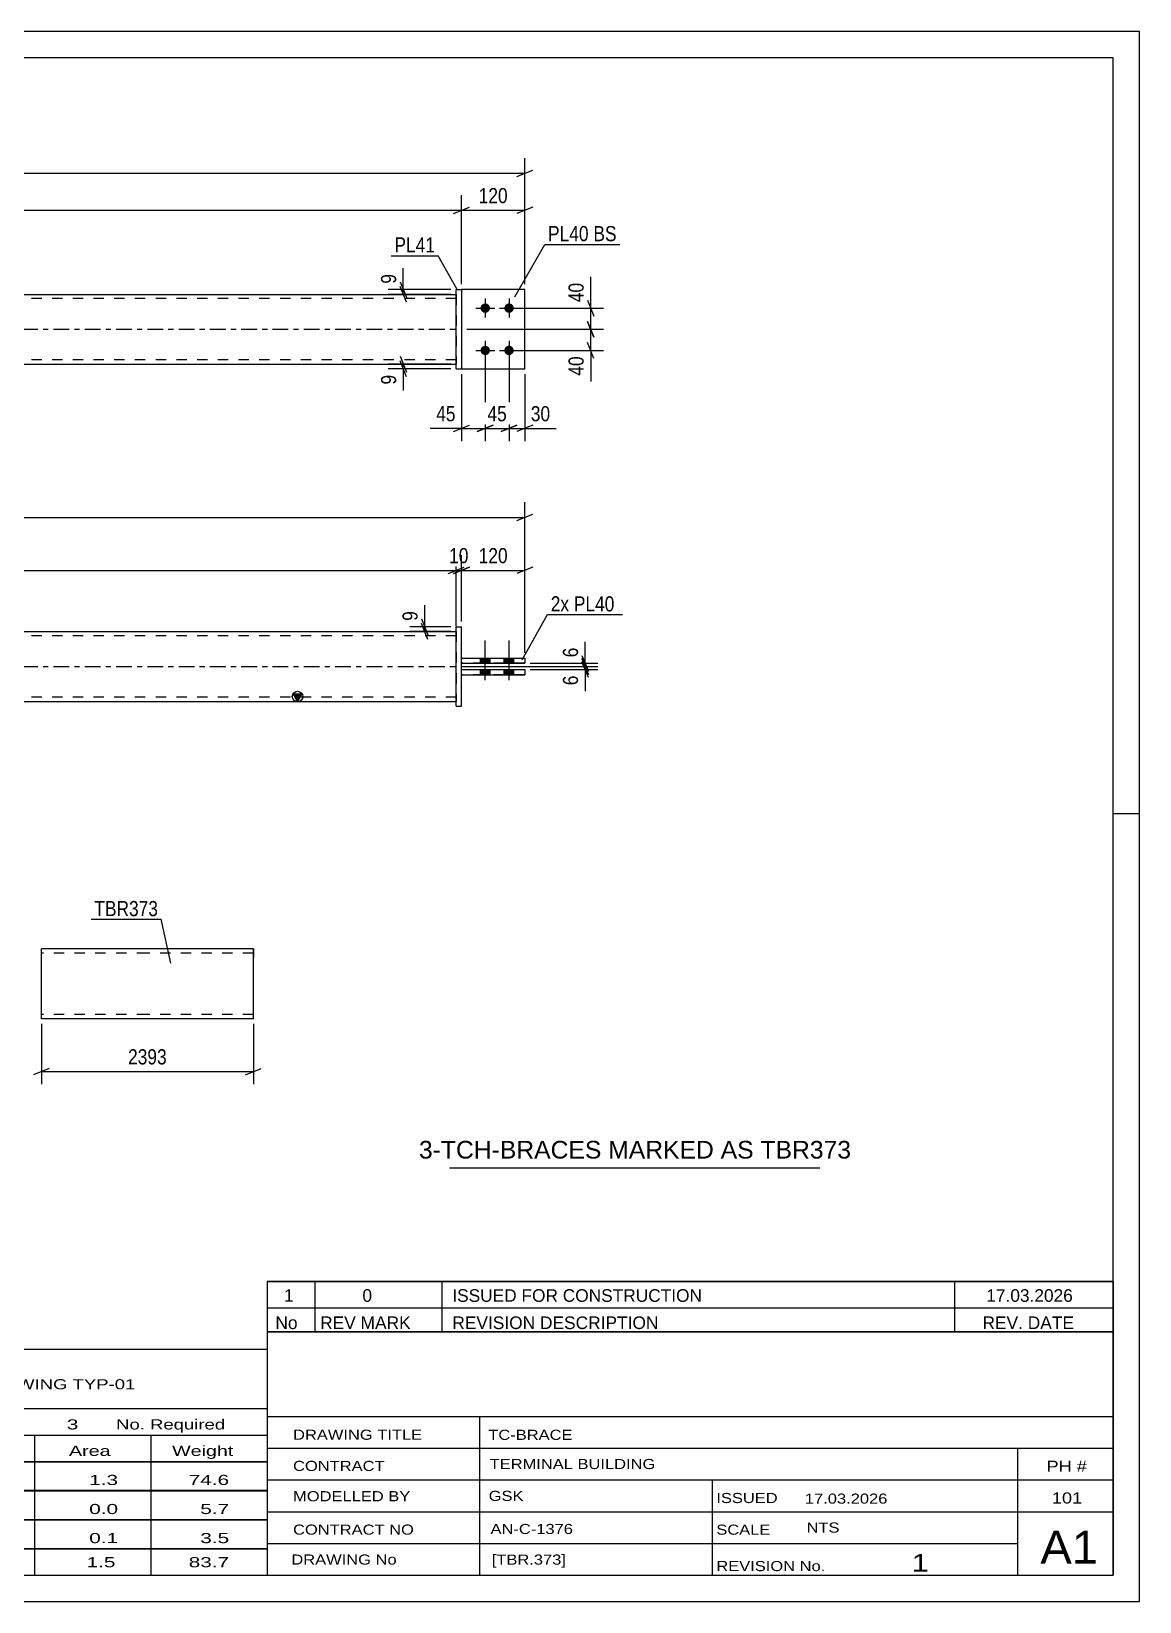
# Model space of a CAD drawing. Header units: millimetres. Extents: x 0 to 420, y 0 to 297.
# Drawn here: x 210.4 to 420, y 0 to 297 of the extents above; entities that cross this region are included whole.
import ezdxf

# ---------------------------------------------------------------- set-up
doc = ezdxf.new("R2010")
doc.units = ezdxf.units.MM
doc.linetypes.add('DXK_LINE_DOT2', pattern=[3.9198, 1.9599, -1.9599])
doc.linetypes.add('DXK_LINE_DOT3', pattern=[5.9187, 2.979, -0.9799, 0.9799, -0.9799])
doc.styles.add('Arial', font='ARIAL.TTF', dxfattribs={"height": 0.2})
doc.styles.add('Arial Narrow', font='ARIALN.TTF', dxfattribs={"height": 0.2})

# ---------------------------------------------------------------- blocks, each defined once
blk = doc.blocks.new('Unknown-580550533-1163')
at = {"color": 5, "linetype": 'Continuous'}
for p, q in [((420, 297), (0, 297)), ((420, 0), (420, 297)), ((415, 292), (5, 292)), ((415, 5), (415, 292)), ((420, 149), (415, 149)), ((5, 5), (415, 5)), ((0, 0), (420, 0))]:
    blk.add_line(p, q, dxfattribs=at)
blk = doc.blocks.new('Part-580550533-2120 - 2101')
at = {"color": 2, "linetype": 'Continuous'}
for p, q in [((290.73, 169.38), (290.73, 184.38)), ((290.73, 184.38), (291.73, 184.38)), ((291.73, 184.38), (291.73, 184.38)), ((291.73, 169.38), (291.73, 184.38)), ((290.73, 169.38), (290.73, 169.38)), ((290.73, 169.38), (291.73, 169.38))]:
    blk.add_line(p, q, dxfattribs=at)
at = {"color": 7, "linetype": 'DXK_LINE_DOT2'}
for p, q in [((290.73, 184.38), (291.73, 184.38)), ((290.73, 169.38), (290.73, 169.38)), ((290.73, 169.38), (291.73, 169.38))]:
    blk.add_line(p, q, dxfattribs=at)
blk = doc.blocks.new('Bolt-580550533-2104 - 2101')
at = {"linetype": 'Continuous'}
for points in [[(297.13, 178.48), (295.33, 178.48), (295.33, 177.48), (297.13, 177.48)], [(297.13, 178.48), (295.33, 178.48), (295.33, 177.48), (297.13, 177.48)], [(301.63, 178.48), (299.83, 178.48), (299.83, 177.48), (301.63, 177.48)], [(301.63, 178.48), (299.83, 178.48), (299.83, 177.48), (301.63, 177.48)], [(297.13, 176.28), (295.33, 176.28), (295.33, 175.28), (297.13, 175.28)], [(297.13, 176.28), (295.33, 176.28), (295.33, 175.28), (297.13, 175.28)], [(301.63, 176.28), (299.83, 176.28), (299.83, 175.28), (301.63, 175.28)], [(301.63, 176.28), (299.83, 176.28), (299.83, 175.28), (301.63, 175.28)]]:
    blk.add_hatch(color=1, dxfattribs=at).paths.add_polyline_path(points)
at = {"color": 1, "linetype": 'Continuous'}
for p, q in [((296.23, 174.28), (296.23, 181.78)), ((296.23, 174.28), (296.23, 181.78)), ((300.73, 174.28), (300.73, 181.78)), ((300.73, 174.28), (300.73, 181.78)), ((295.33, 177.48), (295.33, 178.48)), ((295.33, 177.48), (295.33, 178.48)), ((297.13, 177.48), (297.13, 178.48)), ((297.13, 177.48), (297.13, 178.48)), ((299.83, 177.48), (299.83, 178.48)), ((299.83, 177.48), (299.83, 178.48)), ((301.63, 177.48), (301.63, 178.48)), ((301.63, 177.48), (301.63, 178.48)), ((295.33, 175.28), (295.33, 176.28)), ((295.33, 175.28), (295.33, 176.28)), ((297.13, 175.28), (297.13, 176.28)), ((297.13, 175.28), (297.13, 176.28)), ((299.83, 175.28), (299.83, 176.28)), ((299.83, 175.28), (299.83, 176.28)), ((301.63, 175.28), (301.63, 176.28)), ((301.63, 175.28), (301.63, 176.28))]:
    blk.add_line(p, q, dxfattribs=at)
blk = doc.blocks.new('Part-580550533-2125 - 2101')
at = {"color": 2, "linetype": 'Continuous'}
for p, q in [((291.73, 177.48), (291.73, 178.48)), ((291.73, 178.48), (303.73, 178.48)), ((303.73, 178.48), (303.73, 178.48)), ((303.73, 178.48), (303.73, 177.48)), ((291.73, 177.48), (303.73, 177.48))]:
    blk.add_line(p, q, dxfattribs=at)
at = {"color": 7, "linetype": 'DXK_LINE_DOT2'}
for p, q in [((291.73, 178.48), (303.73, 178.48)), ((303.73, 177.48), (291.73, 177.48))]:
    blk.add_line(p, q, dxfattribs=at)
blk = doc.blocks.new('Part-580550533-2130 - 2101')
at = {"color": 2, "linetype": 'Continuous'}
for p, q in [((291.73, 175.28), (291.73, 176.28)), ((291.73, 176.28), (303.73, 176.28)), ((291.73, 175.28), (303.73, 175.28)), ((303.73, 176.28), (303.73, 176.28)), ((303.73, 176.28), (303.73, 175.28))]:
    blk.add_line(p, q, dxfattribs=at)
at = {"color": 7, "linetype": 'DXK_LINE_DOT2'}
for p, q in [((291.73, 176.28), (303.73, 176.28)), ((303.73, 175.28), (291.73, 175.28)), ((291.73, 175.28), (291.73, 175.28)), ((303.73, 175.28), (303.73, 175.28))]:
    blk.add_line(p, q, dxfattribs=at)
blk = doc.blocks.new('Part-580550533-2135 - 2101')
at = {"linetype": 'Continuous'}
blk.add_hatch(color=2, dxfattribs=at).paths.add_polyline_path([(260.73, 170.28), (259.93, 171.68), (261.53, 171.68)])
at = {"color": 2, "linetype": 'Continuous'}
for p, q in [((114.63, 183.48), (202.63, 183.48)), ((202.73, 183.48), (290.73, 183.48)), ((114.63, 170.28), (202.63, 170.28)), ((202.73, 170.28), (290.73, 170.28)), ((260.73, 170.28), (259.93, 171.68)), ((259.93, 171.68), (261.53, 171.68)), ((261.53, 171.68), (260.73, 170.28))]:
    blk.add_line(p, q, dxfattribs=at)
at = {"color": 7, "linetype": 'DXK_LINE_DOT2'}
for p, q in [((114.63, 170.28), (114.63, 183.48)), ((202.63, 182.68), (114.63, 182.68)), ((290.73, 182.68), (202.73, 182.68)), ((290.73, 183.48), (290.73, 170.28)), ((202.63, 171.08), (114.63, 171.08)), ((290.73, 171.08), (202.73, 171.08))]:
    blk.add_line(p, q, dxfattribs=at)
at = {"color": 7, "linetype": 'DXK_LINE_DOT3'}
for p, q in [((114.63, 176.88), (202.63, 176.88)), ((202.73, 176.88), (290.73, 176.88))]:
    blk.add_line(p, q, dxfattribs=at)
at = {"color": 2, "linetype": 'Continuous'}
blk.add_circle((260.73, 171.18), 1, dxfattribs=at)
blk = doc.blocks.new('Bolt-580550533-1731 - 1723')
at = {"linetype": 'Continuous'}
for points in [[(296.23, 245.56, -1), (296.23, 243.76, -1)], [(300.73, 245.56, -1), (300.73, 243.76, -1)], [(296.23, 237.56, -1), (296.23, 235.76, -1)], [(300.73, 237.56, -1), (300.73, 235.76, -1)]]:
    blk.add_hatch(color=1, dxfattribs=at).paths.add_polyline_path(points)
at = {"color": 1, "linetype": 'Continuous'}
for p, q in [((294.43, 244.66), (298.03, 244.66)), ((296.23, 246.46), (296.23, 242.86)), ((298.93, 244.66), (302.53, 244.66)), ((300.73, 246.46), (300.73, 242.86)), ((296.23, 238.46), (296.23, 234.86)), ((300.73, 238.46), (300.73, 234.86)), ((294.43, 236.66), (298.03, 236.66)), ((298.93, 236.66), (302.53, 236.66))]:
    blk.add_line(p, q, dxfattribs=at)
blk = doc.blocks.new('Part-580550533-1747 - 1723')
at = {"color": 2, "linetype": 'Continuous'}
for p, q in [((114.63, 247.26), (202.63, 247.26)), ((202.73, 247.26), (290.73, 247.26)), ((114.63, 234.06), (202.63, 234.06)), ((202.73, 234.06), (290.73, 234.06))]:
    blk.add_line(p, q, dxfattribs=at)
at = {"color": 7, "linetype": 'DXK_LINE_DOT2'}
for p, q in [((114.63, 247.26), (114.63, 234.06)), ((290.73, 247.26), (290.73, 234.06)), ((202.63, 246.46), (114.63, 246.46)), ((290.73, 246.46), (202.73, 246.46)), ((202.63, 234.86), (114.63, 234.86)), ((290.73, 234.86), (202.73, 234.86))]:
    blk.add_line(p, q, dxfattribs=at)
at = {"color": 7, "linetype": 'DXK_LINE_DOT3'}
for p, q in [((114.63, 240.66), (202.63, 240.66)), ((202.73, 240.66), (290.73, 240.66))]:
    blk.add_line(p, q, dxfattribs=at)
blk = doc.blocks.new('Part-580550533-1772 - 1723')
at = {"color": 7, "linetype": 'DXK_LINE_DOT2'}
for p, q in [((303.73, 248.16), (291.73, 248.16)), ((291.73, 248.16), (291.73, 233.16)), ((303.73, 233.16), (303.73, 248.16)), ((291.73, 233.16), (303.73, 233.16))]:
    blk.add_line(p, q, dxfattribs=at)
blk = doc.blocks.new('Part-580550533-1777 - 1723')
at = {"color": 2, "linetype": 'Continuous'}
for p, q in [((303.73, 248.16), (291.73, 248.16)), ((303.73, 233.16), (303.73, 248.16)), ((291.73, 233.16), (303.73, 233.16))]:
    blk.add_line(p, q, dxfattribs=at)
at = {"color": 7, "linetype": 'DXK_LINE_DOT2'}
blk.add_line((291.73, 248.16), (291.73, 233.16), dxfattribs=at)
blk = doc.blocks.new('Part-580550533-1782 - 1723')
at = {"color": 2, "linetype": 'Continuous'}
for p, q in [((290.73, 248.16), (291.73, 248.16)), ((290.73, 233.16), (290.73, 248.16)), ((291.73, 248.16), (291.73, 233.16)), ((290.73, 233.16), (290.73, 233.16)), ((290.73, 233.16), (291.73, 233.16))]:
    blk.add_line(p, q, dxfattribs=at)
at = {"color": 7, "linetype": 'DXK_LINE_DOT2'}
for p, q in [((290.73, 248.16), (291.73, 248.16)), ((290.73, 233.16), (291.73, 233.16))]:
    blk.add_line(p, q, dxfattribs=at)
blk = doc.blocks.new('Part-580550533-1429 - 1401')
at = {"color": 2, "linetype": 'Continuous'}
for p, q in [((232.27, 123.46), (212.27, 123.46)), ((212.27, 110.26), (212.27, 123.46)), ((252.37, 123.46), (232.37, 123.46)), ((252.37, 123.46), (252.37, 121.86)), ((252.37, 110.26), (252.37, 121.86)), ((232.27, 110.26), (212.27, 110.26)), ((252.37, 110.26), (232.37, 110.26))]:
    blk.add_line(p, q, dxfattribs=at)
at = {"color": 7, "linetype": 'DXK_LINE_DOT2'}
for p, q in [((232.27, 122.66), (212.27, 122.66)), ((252.37, 122.66), (232.37, 122.66)), ((252.37, 121.86), (252.37, 123.34)), ((212.27, 111.06), (212.27, 111.12)), ((232.27, 111.06), (212.27, 111.06)), ((252.37, 111.06), (232.37, 111.06)), ((252.37, 111.06), (252.37, 111.12))]:
    blk.add_line(p, q, dxfattribs=at)
blk = doc.blocks.new('StraightDimension-580550533-2264 - 2101')
at = {"color": 7, "linetype": 'Continuous'}
for p, q in [((114.63, 184.48), (114.63, 197.91)), ((290.73, 184.48), (290.73, 197.91)), ((116.13, 195.66), (113.13, 194.46)), ((114.63, 195.06), (290.73, 195.06)), ((289.23, 194.46), (292.23, 195.66))]:
    blk.add_line(p, q, dxfattribs=at)
at = {"color": 0}
blk.add_wipeout([(206.93, 195.81), (206.93, 200.01), (198.42, 200.01), (198.42, 195.81)], dxfattribs=at)
at = {"color": 3, "style": 'Arial Narrow'}
blk.add_text('2393', height=2.863, dxfattribs=at).set_placement((199.02, 196.41))
blk = doc.blocks.new('StraightDimension-580550533-2145 - 2101')
at = {"color": 7, "linetype": 'Continuous'}
for p, q in [((289.73, 184.38), (281.94, 184.38)), ((284.19, 185.88), (285.39, 182.88)), ((285.39, 181.98), (284.19, 184.98)), ((284.79, 183.48), (284.79, 184.38)), ((289.73, 183.48), (281.94, 183.48))]:
    blk.add_line(p, q, dxfattribs=at)
at = {"color": 0}
blk.add_wipeout([(284.04, 187.94), (279.84, 187.94), (279.84, 184.91), (284.04, 184.91)], dxfattribs=at)
at = {"color": 7, "linetype": 'Continuous'}
blk.add_line((284.79, 184.38), (284.79, 188.46), dxfattribs=at)
blk.add_line((284.79, 184.38), (284.79, 188.46), dxfattribs=at)
at = {"color": 3, "style": 'Arial Narrow'}
blk.add_text('9', height=2.86, rotation=90.0002, dxfattribs=at).set_placement((283.44, 185.51))
blk = doc.blocks.new('StraightDimension-580550533-2155 - 2101')
at = {"color": 7, "linetype": 'Continuous'}
for p, q in [((314.53, 178.38), (315.73, 175.38)), ((291.73, 176.88), (317.53, 176.88)), ((304.73, 176.28), (317.53, 176.28)), ((315.73, 174.78), (314.53, 177.78)), ((315.13, 176.28), (315.13, 176.88))]:
    blk.add_line(p, q, dxfattribs=at)
at = {"color": 0}
blk.add_wipeout([(314.38, 175.76), (310.18, 175.76), (310.18, 172.73), (314.38, 172.73)], dxfattribs=at)
at = {"color": 7, "linetype": 'Continuous'}
blk.add_line((315.13, 176.28), (315.13, 172.2), dxfattribs=at)
blk.add_line((315.13, 176.28), (315.13, 172.2), dxfattribs=at)
at = {"color": 3, "style": 'Arial Narrow'}
blk.add_text('6', height=2.86, rotation=90.0002, dxfattribs=at).set_placement((313.78, 173.33))
blk = doc.blocks.new('StraightDimension-580550533-2173 - 2101')
at = {"color": 7, "linetype": 'Continuous'}
for p, q in [((314.53, 178.98), (315.73, 175.98)), ((315.73, 175.38), (314.53, 178.38)), ((291.73, 176.88), (317.53, 176.88)), ((304.73, 177.48), (317.53, 177.48)), ((315.13, 176.88), (315.13, 177.48))]:
    blk.add_line(p, q, dxfattribs=at)
at = {"color": 0}
blk.add_wipeout([(314.38, 181.04), (310.18, 181.04), (310.18, 178.01), (314.38, 178.01)], dxfattribs=at)
at = {"color": 7, "linetype": 'Continuous'}
blk.add_line((315.13, 177.48), (315.13, 181.56), dxfattribs=at)
blk.add_line((315.13, 177.48), (315.13, 181.56), dxfattribs=at)
at = {"color": 3, "style": 'Arial Narrow'}
blk.add_text('6', height=2.86, rotation=90.0002, dxfattribs=at).set_placement((313.78, 178.61))
blk = doc.blocks.new('StraightDimension-580550533-2190 - 2101')
at = {"color": 7, "linetype": 'Continuous'}
for p, q in [((101.63, 179.48), (101.63, 207.93)), ((303.73, 179.48), (303.73, 207.93)), ((103.13, 205.68), (100.13, 204.48)), ((101.63, 205.08), (303.73, 205.08)), ((302.23, 204.48), (305.23, 205.68))]:
    blk.add_line(p, q, dxfattribs=at)
at = {"color": 0}
blk.add_wipeout([(206.93, 205.83), (206.93, 210.03), (198.42, 210.03), (198.42, 205.83)], dxfattribs=at)
at = {"color": 3, "style": 'Arial Narrow'}
blk.add_text('2653', height=2.863, dxfattribs=at).set_placement((199.02, 206.43))
blk = doc.blocks.new('StraightDimension-580550533-2234 - 2101')
at = {"color": 7, "linetype": 'Continuous'}
for p, q in [((290.73, 184.48), (290.73, 197.91)), ((291.73, 185.38), (291.73, 197.91)), ((289.23, 194.46), (292.23, 195.66)), ((293.23, 195.66), (290.23, 194.46)), ((290.73, 195.06), (291.73, 195.06))]:
    blk.add_line(p, q, dxfattribs=at)
at = {"color": 0}
blk.add_wipeout([(293.66, 195.81), (293.66, 200.01), (288.8, 200.01), (288.8, 195.81)], dxfattribs=at)
at = {"color": 3, "style": 'Arial Narrow'}
blk.add_text('10', height=2.863, dxfattribs=at).set_placement((289.4, 196.41))
blk = doc.blocks.new('StraightDimension-580550533-2274 - 2101')
at = {"color": 7, "linetype": 'Continuous'}
for p, q in [((291.73, 185.38), (291.73, 197.91)), ((303.73, 179.48), (303.73, 197.91)), ((290.23, 194.46), (293.23, 195.66)), ((291.73, 195.06), (303.73, 195.06)), ((305.23, 195.66), (302.23, 194.46))]:
    blk.add_line(p, q, dxfattribs=at)
at = {"color": 0}
blk.add_wipeout([(301.07, 195.81), (301.07, 200.01), (294.39, 200.01), (294.39, 195.81)], dxfattribs=at)
at = {"color": 3, "style": 'Arial Narrow'}
blk.add_text('120', height=2.863, dxfattribs=at).set_placement((294.99, 196.41))
blk = doc.blocks.new('StraightDimension-580550533-1785 - 1723')
at = {"color": 7, "linetype": 'Continuous'}
for p, q in [((291.73, 249.16), (291.73, 266.01)), ((303.73, 249.16), (303.73, 266.01)), ((290.23, 262.56), (293.23, 263.76)), ((291.73, 263.16), (303.73, 263.16)), ((305.23, 263.76), (302.23, 262.56))]:
    blk.add_line(p, q, dxfattribs=at)
at = {"color": 0}
blk.add_wipeout([(301.07, 263.91), (301.07, 268.11), (294.39, 268.11), (294.39, 263.91)], dxfattribs=at)
at = {"color": 3, "style": 'Arial Narrow'}
blk.add_text('120', height=2.863, dxfattribs=at).set_placement((294.99, 264.51))
blk = doc.blocks.new('StraightDimension-580550533-1999 - 1723')
at = {"color": 7, "linetype": 'Continuous'}
for p, q in [((296.23, 235.66), (296.23, 219.51)), ((291.73, 232.16), (291.73, 219.51)), ((290.23, 221.31), (293.23, 222.51)), ((291.73, 221.91), (296.23, 221.91)), ((297.73, 222.51), (294.73, 221.31))]:
    blk.add_line(p, q, dxfattribs=at)
at = {"color": 0}
blk.add_wipeout([(291.2, 222.66), (291.2, 226.86), (286.35, 226.86), (286.35, 222.66)], dxfattribs=at)
at = {"color": 7, "linetype": 'Continuous'}
blk.add_line((291.73, 221.91), (285.82, 221.91), dxfattribs=at)
blk.add_line((291.73, 221.91), (285.82, 221.91), dxfattribs=at)
at = {"color": 3, "style": 'Arial Narrow'}
blk.add_text('45', height=2.863, dxfattribs=at).set_placement((286.95, 223.26))
blk = doc.blocks.new('StraightDimension-580550533-1807 - 1723')
at = {"color": 7, "linetype": 'Continuous'}
for p, q in [((113.63, 249.16), (113.63, 266.01)), ((291.73, 249.16), (291.73, 266.01)), ((115.13, 263.76), (112.13, 262.56)), ((113.63, 263.16), (291.73, 263.16)), ((290.23, 262.56), (293.23, 263.76))]:
    blk.add_line(p, q, dxfattribs=at)
at = {"color": 0}
blk.add_wipeout([(206.93, 263.91), (206.93, 268.11), (198.42, 268.11), (198.42, 263.91)], dxfattribs=at)
at = {"color": 3, "style": 'Arial Narrow'}
blk.add_text('2413', height=2.863, dxfattribs=at).set_placement((199.02, 264.51))
blk = doc.blocks.new('StraightDimension-580550533-1855 - 1723')
at = {"color": 7, "linetype": 'Continuous'}
for p, q in [((103.13, 270.76), (100.13, 269.56)), ((101.63, 249.16), (101.63, 273.01)), ((302.23, 269.56), (305.23, 270.76)), ((303.73, 249.16), (303.73, 273.01)), ((101.63, 270.16), (303.73, 270.16))]:
    blk.add_line(p, q, dxfattribs=at)
at = {"color": 0}
blk.add_wipeout([(206.93, 270.91), (206.93, 275.11), (198.42, 275.11), (198.42, 270.91)], dxfattribs=at)
at = {"color": 3, "style": 'Arial Narrow'}
blk.add_text('2653', height=2.863, dxfattribs=at).set_placement((199.02, 271.51))
blk = doc.blocks.new('StraightDimension-580550533-1959 - 1723')
at = {"color": 7, "linetype": 'Continuous'}
for p, q in [((280.13, 249.66), (281.33, 246.66)), ((289.73, 248.16), (277.88, 248.16)), ((289.73, 247.26), (277.88, 247.26)), ((281.33, 245.76), (280.13, 248.76)), ((280.73, 247.26), (280.73, 248.16))]:
    blk.add_line(p, q, dxfattribs=at)
at = {"color": 0}
blk.add_wipeout([(279.98, 251.71), (275.78, 251.71), (275.78, 248.68), (279.98, 248.68)], dxfattribs=at)
at = {"color": 7, "linetype": 'Continuous'}
blk.add_line((280.73, 248.16), (280.73, 252.24), dxfattribs=at)
blk.add_line((280.73, 248.16), (280.73, 252.24), dxfattribs=at)
at = {"color": 3, "style": 'Arial Narrow'}
blk.add_text('9', height=2.86, rotation=90.0002, dxfattribs=at).set_placement((279.38, 249.28))
blk = doc.blocks.new('StraightDimension-580550533-1966 - 1723')
at = {"color": 7, "linetype": 'Continuous'}
for p, q in [((280.13, 235.56), (281.33, 232.56)), ((281.33, 231.66), (280.13, 234.66)), ((289.73, 234.06), (277.88, 234.06)), ((289.73, 233.16), (277.88, 233.16)), ((280.73, 233.16), (280.73, 234.06))]:
    blk.add_line(p, q, dxfattribs=at)
at = {"color": 0}
blk.add_wipeout([(279.98, 232.63), (275.78, 232.63), (275.78, 229.61), (279.98, 229.61)], dxfattribs=at)
at = {"color": 7, "linetype": 'Continuous'}
blk.add_line((280.73, 233.16), (280.73, 229.08), dxfattribs=at)
blk.add_line((280.73, 233.16), (280.73, 229.08), dxfattribs=at)
at = {"color": 3, "style": 'Arial Narrow'}
blk.add_text('9', height=2.86, rotation=90.0002, dxfattribs=at).set_placement((279.38, 230.21))
blk = doc.blocks.new('StraightDimension-580550533-2037 - 1723')
at = {"color": 7, "linetype": 'Continuous'}
for p, q in [((300.73, 235.66), (300.73, 219.51)), ((303.73, 232.16), (303.73, 219.51)), ((299.23, 221.31), (302.23, 222.51)), ((300.73, 221.91), (303.73, 221.91)), ((305.23, 222.51), (302.23, 221.31))]:
    blk.add_line(p, q, dxfattribs=at)
at = {"color": 0}
blk.add_wipeout([(309.11, 222.66), (309.11, 226.86), (304.25, 226.86), (304.25, 222.66)], dxfattribs=at)
at = {"color": 7, "linetype": 'Continuous'}
blk.add_line((303.73, 221.91), (309.63, 221.91), dxfattribs=at)
blk.add_line((303.73, 221.91), (309.63, 221.91), dxfattribs=at)
at = {"color": 3, "style": 'Arial Narrow'}
blk.add_text('30', height=2.863, dxfattribs=at).set_placement((304.85, 223.26))
blk = doc.blocks.new('StraightDimension-580550533-1980 - 1723')
at = {"color": 7, "linetype": 'Continuous'}
for p, q in [((292.73, 240.66), (318.59, 240.66)), ((315.59, 242.16), (316.79, 239.16)), ((316.19, 236.66), (316.19, 240.66)), ((316.79, 235.16), (315.59, 238.16)), ((301.73, 236.66), (318.59, 236.66))]:
    blk.add_line(p, q, dxfattribs=at)
at = {"color": 0}
blk.add_wipeout([(315.44, 236.13), (311.24, 236.13), (311.24, 231.28), (315.44, 231.28)], dxfattribs=at)
at = {"color": 7, "linetype": 'Continuous'}
blk.add_line((316.19, 236.66), (316.19, 230.75), dxfattribs=at)
blk.add_line((316.19, 236.66), (316.19, 230.75), dxfattribs=at)
at = {"color": 3, "style": 'Arial Narrow'}
blk.add_text('40', height=2.863, rotation=90.0002, dxfattribs=at).set_placement((314.84, 231.88))
blk = doc.blocks.new('StraightDimension-580550533-1989 - 1723')
at = {"color": 7, "linetype": 'Continuous'}
for p, q in [((301.73, 244.66), (318.59, 244.66)), ((315.59, 246.16), (316.79, 243.16)), ((316.19, 240.66), (316.19, 244.66)), ((292.73, 240.66), (318.59, 240.66)), ((316.79, 239.16), (315.59, 242.16))]:
    blk.add_line(p, q, dxfattribs=at)
at = {"color": 0}
blk.add_wipeout([(315.44, 250.04), (311.24, 250.04), (311.24, 245.18), (315.44, 245.18)], dxfattribs=at)
at = {"color": 7, "linetype": 'Continuous'}
blk.add_line((316.19, 244.66), (316.19, 250.57), dxfattribs=at)
blk.add_line((316.19, 244.66), (316.19, 250.57), dxfattribs=at)
at = {"color": 3, "style": 'Arial Narrow'}
blk.add_text('40', height=2.863, rotation=90.0002, dxfattribs=at).set_placement((314.84, 245.78))
blk = doc.blocks.new('StraightDimension-580550533-2021 - 1723')
at = {"color": 7, "linetype": 'Continuous'}
for p, q in [((296.23, 235.66), (296.23, 219.51)), ((300.73, 235.66), (300.73, 219.51)), ((294.73, 221.31), (297.73, 222.51)), ((296.23, 221.91), (300.73, 221.91)), ((302.23, 222.51), (299.23, 221.31))]:
    blk.add_line(p, q, dxfattribs=at)
at = {"color": 0}
blk.add_wipeout([(300.91, 222.66), (300.91, 226.86), (296.05, 226.86), (296.05, 222.66)], dxfattribs=at)
at = {"color": 3, "style": 'Arial Narrow'}
blk.add_text('45', height=2.863, dxfattribs=at).set_placement((296.65, 223.26))
blk = doc.blocks.new('StraightDimension-580550533-1436 - 1401')
at = {"color": 7, "linetype": 'Continuous'}
for p, q in [((212.27, 109.26), (212.27, 97.86)), ((252.37, 109.26), (252.37, 97.86)), ((213.77, 100.86), (210.77, 99.66)), ((212.27, 100.26), (252.37, 100.26)), ((250.87, 99.66), (253.87, 100.86))]:
    blk.add_line(p, q, dxfattribs=at)
at = {"color": 0}
blk.add_wipeout([(236.58, 101.01), (236.58, 105.21), (228.07, 105.21), (228.07, 101.01)], dxfattribs=at)
at = {"color": 3, "style": 'Arial Narrow'}
blk.add_text('2393', height=2.863, dxfattribs=at).set_placement((228.67, 101.61))
blk = doc.blocks.new('Unknown-580550533-3301')
at = {"color": 7, "linetype": 'Continuous'}
for p, q in [((255, 51.05), (255, 5)), ((255, 51.05), (415, 51.05)), ((415, 51), (415, 5)), ((255, 35), (415, 35)), ((295.14, 35), (295.14, 5)), ((255, 29), (415, 29)), ((397, 5.05), (397, 29.05)), ((255, 23), (415, 23)), ((339.14, 23), (339.14, 5)), ((255, 17), (415, 17)), ((255, 11), (397, 11)), ((255, 5), (415, 5))]:
    blk.add_line(p, q, dxfattribs=at)
at = {"color": 7, "style": 'Arial Narrow'}
for s, height, width, p in [('DRAWING TITLE', 1.9089, 1.425378, (259.88, 30.61)), ('TC-BRACE', 1.909, 1.425378, (296.81, 30.59)), ('TERMINAL BUILDING', 1.9089, 1.425378, (297.06, 25.07)), ('CONTRACT', 1.909, 1.425378, (259.88, 24.71)), ('MODELLED BY', 1.9089, 1.425378, (259.88, 18.98)), ('GSK', 1.909, 1.425378, (296.88, 19.04)), ('ISSUED', 1.909, 1.425378, (339.94, 18.64)), ('17.03.2026', 1.909, 1.425378, (356.69, 18.52)), ('CONTRACT NO', 1.9089, 1.425378, (259.88, 12.66)), ('AN-C-1376', 1.909, 1.425378, (297.23, 12.78)), ('SCALE', 1.909, 1.425378, (339.94, 12.65)), ('A1', 6.204, 1.25, (401.24, 7.2)), ('DRAWING No', 1.909, 1.425378, (259.56, 7)), ('[TBR.373]', 1.909, 1.425378, (297.46, 6.99)), ('1', 3.34, 1.5, (376.91, 5.68)), ('REVISION No.', 1.9089, 1.425378, (339.94, 5.77))]:
    blk.add_text(s, height=height, dxfattribs=dict(at, width=width)).set_placement(p)
at = {"color": 7, "linetype": 'Continuous', "style": 'Arial Narrow'}
for s, height, width, p in [('PH #', 2.1, 1.42538, (402.4, 24.55)), ('101', 2.1, 1.42538, (403.41, 18.55)), ('NTS', 1.909, 1.425378, (357, 13.05))]:
    blk.add_text(s, height=height, dxfattribs=dict(at, width=width)).set_placement(p)
blk = doc.blocks.new('Unknown-580550533-3302')
at = {"color": 7, "linetype": 'Continuous'}
for p, q in [((255, 60.55), (415, 60.55)), ((415, 60.55), (255, 60.55)), ((255, 60.55), (255, 55.55)), ((264, 60.55), (264, 55.55)), ((288, 60.55), (288, 55.55)), ((385, 60.55), (385, 55.55)), ((415, 60.55), (415, 55.55)), ((255, 55.55), (415, 55.55)), ((255, 55.55), (255, 51.05)), ((255, 55.55), (415, 55.55)), ((264, 55.55), (264, 51.05)), ((288, 55.55), (288, 51.05)), ((385, 55.55), (385, 51.05)), ((415, 55.55), (415, 51.05)), ((415, 51.05), (255, 51.05))]:
    blk.add_line(p, q, dxfattribs=at)
at = {"color": 7, "linetype": 'Continuous', "style": 'Arial Narrow'}
for s, height, width, p in [('1', 2.39, 1.196471, (258.16, 56.7)), ('0', 2.39, 1.196471, (273, 56.7)), ('ISSUED FOR CONSTRUCTION', 2.3861, 1.196471, (290, 56.7)), ('17.03.2026', 2.386, 1.196471, (391, 56.7)), ('No', 2.386, 1.2, (256.54, 51.55)), ('REV MARK', 2.386, 1.2, (265, 51.55)), ('REVISION DESCRIPTION', 2.3861, 1.2, (290, 51.55)), ('REV. DATE', 2.386, 1.2, (390.28, 51.55))]:
    blk.add_text(s, height=height, dxfattribs=dict(at, width=width)).set_placement(p)
blk = doc.blocks.new('Unknown-580550533-3303')
at = {"color": 7, "linetype": 'Continuous'}
for p, q in [((95, 47.75), (255, 47.75)), ((95, 36.5), (95, 47.75)), ((255, 47.75), (255, 36.5)), ((95, 36.5), (255, 36.5)), ((95, 36.5), (95, 31.5)), ((255, 36.5), (255, 31.5)), ((95, 31.5), (255, 31.5)), ((95, 31.5), (95, 26.5)), ((119, 31.5), (119, 26.5)), ((154.5, 31.5), (154.5, 26.5)), ((180.5, 31.5), (180.5, 26.5)), ((193.5, 31.5), (193.5, 26.5)), ((211, 31.5), (211, 26.5)), ((233, 31.5), (233, 26.5)), ((255, 31.5), (255, 26.5)), ((95, 26.5), (255, 26.5)), ((95, 26.45), (95, 21.05)), ((95, 26.45), (255, 26.45)), ((119, 26.5), (119, 21)), ((154.5, 26.5), (154.5, 21)), ((180.5, 26.5), (180.5, 21)), ((193.5, 26.5), (193.5, 21)), ((211, 26.5), (211, 21)), ((233, 26.5), (233, 21)), ((255, 26.45), (255, 21.05)), ((95, 21.05), (255, 21.05)), ((95, 20.95), (95, 15.55)), ((95, 20.95), (255, 20.95)), ((119, 21), (119, 15.5)), ((154.5, 21), (154.5, 15.5)), ((180.5, 21), (180.5, 15.5)), ((193.5, 21), (193.5, 15.5)), ((211, 21), (211, 15.5)), ((233, 21), (233, 15.5)), ((255, 20.95), (255, 15.55)), ((95, 15.55), (255, 15.55)), ((95, 15.45), (95, 10.05)), ((95, 15.45), (255, 15.45)), ((119, 15.5), (119, 10)), ((154.5, 15.5), (154.5, 10)), ((180.5, 15.5), (180.5, 10)), ((193.5, 15.5), (193.5, 10)), ((211, 15.5), (211, 10)), ((233, 15.5), (233, 10)), ((255, 15.45), (255, 10.05)), ((95, 10.05), (255, 10.05)), ((95, 10), (255, 10)), ((95, 10), (95, 5)), ((211, 10), (211, 5)), ((233, 10), (233, 5)), ((255, 10), (255, 5)), ((95, 5), (255, 5))]:
    blk.add_line(p, q, dxfattribs=at)
at = {"color": 7, "style": 'Arial Narrow'}
for s, height, width, p in [('GENERAL NOTES & WELD DETAILS :', 2.8633, 1.4, (96.15, 40.06)), ('REFER TYP DRAWING TYP-01', 1.9089, 1.6, (179.7, 40.16)), ("MATERIAL LIST FOR ASSEMBLY MK'D", 1.9089, 1.6, (96.15, 32.56)), ('TBR373', 1.909, 1.794707, (187.59, 32.47)), ('3', 1.91, 1.794707, (217.08, 32.56)), ('No. Required', 1.9089, 1.6, (226.41, 32.56)), ('Mark', 1.909, 1.7, (96.34, 27.5)), ('Profile', 1.909, 1.7, (129.41, 27.5)), ('Material', 1.909, 1.7, (159.54, 27.56)), ('No.', 1.909, 1.7, (184.5, 27.56)), ('Length', 1.909, 1.7, (195, 27.56)), ('Area', 1.909, 1.7, (217.5, 27.56)), ('Weight', 1.909, 1.7, (237, 27.56))]:
    blk.add_text(s, height=height, dxfattribs=dict(at, width=width)).set_placement(p)
at = {"color": 7, "linetype": 'Continuous', "style": 'Arial Narrow'}
for s, height, width, p in [('TBR373', 1.909, 1.794707, (96.5, 22.06)), ('SHS132*8', 1.909, 1.794707, (121, 22.06)), ('E350', 1.909, 1.794707, (160.74, 22.06)), ('1', 1.91, 1.794707, (184.86, 22.06)), ('2393', 1.909, 1.794707, (197.58, 22.06)), ('1.3', 1.909, 1.794707, (221.32, 22.06)), ('74.6', 1.909, 1.794707, (240.14, 22.06)), ('PL40', 1.909, 1.794707, (96.5, 16.56)), ('PL10*120', 1.909, 1.794707, (121, 16.56)), ('E350', 1.909, 1.794707, (160.74, 16.56)), ('4', 1.91, 1.794707, (184.86, 16.56)), ('150', 1.909, 1.794707, (199.77, 16.56)), ('0.0', 1.909, 1.794707, (221.32, 16.56)), ('5.7', 1.909, 1.794707, (242.33, 16.56)), ('PL41', 1.909, 1.794707, (96.5, 11.06)), ('PL10*150', 1.909, 1.794707, (121, 11.06)), ('E350', 1.909, 1.794707, (160.74, 11.06)), ('2', 1.91, 1.794707, (184.86, 11.06)), ('150', 1.909, 1.794707, (199.77, 11.06)), ('0.1', 1.909, 1.794707, (221.32, 11.06)), ('3.5', 1.909, 1.794707, (242.33, 11.06)), ('Total', 1.909, 1.7, (197.33, 6.5)), ('1.5', 1.909, 1.794707, (220.83, 6.5)), ('83.7', 1.909, 1.794707, (240.14, 6.5))]:
    blk.add_text(s, height=height, dxfattribs=dict(at, width=width)).set_placement(p)
blk = doc.blocks.new('Unknown-580550533-3304')
at = {"color": 7, "linetype": 'Continuous'}
blk.add_line((289.5, 82.05), (359.5, 82.05), dxfattribs=at)
at = {"color": 7, "style": 'Arial'}
blk.add_text('3-TCH-BRACES MARKED AS TBR373', height=3.3428, dxfattribs=at).set_placement((283.69, 83.8))
blk = doc.blocks.new('MarkSet-580550533-2333 - 2101')
at = {"color": 0}
blk.add_wipeout([(312.09, 187.29), (312.09, 190.29), (308.62, 190.29), (308.62, 187.29)], dxfattribs=at)
blk.add_wipeout([(312.09, 187.29), (312.09, 190.29), (308.62, 190.29), (308.62, 187.29)], dxfattribs=at)
at = {"color": 30, "linetype": 'Continuous'}
blk.add_line((303.24, 178.11), (308.02, 186.69), dxfattribs=at)
at = {"color": 0}
blk.add_wipeout([(320.67, 187.29), (320.67, 190.29), (312.99, 190.29), (312.99, 187.29)], dxfattribs=at)
blk.add_wipeout([(320.67, 187.29), (320.67, 190.29), (312.99, 190.29), (312.99, 187.29)], dxfattribs=at)
at = {"color": 30, "linetype": 'Continuous'}
blk.add_line((308.02, 186.69), (322.17, 186.69), dxfattribs=at)
at = {"color": 3, "style": 'Arial Narrow'}
for s, p in [('2x', (308.62, 187.29)), ('PL40', (312.99, 187.29))]:
    blk.add_text(s, height=2.863, dxfattribs=at).set_placement(p)
blk = doc.blocks.new('MarkSet-580550533-2092 - 1723')
at = {"color": 0}
blk.add_wipeout([(315.79, 257.32), (315.79, 260.32), (308.11, 260.32), (308.11, 257.32)], dxfattribs=at)
blk.add_wipeout([(315.79, 257.32), (315.79, 260.32), (308.11, 260.32), (308.11, 257.32)], dxfattribs=at)
at = {"color": 30, "linetype": 'Continuous'}
blk.add_line((301.8, 246.8), (307.51, 256.72), dxfattribs=at)
at = {"color": 0}
blk.add_wipeout([(321.07, 257.32), (321.07, 260.32), (316.69, 260.32), (316.69, 257.32)], dxfattribs=at)
blk.add_wipeout([(321.07, 257.32), (321.07, 260.32), (316.69, 260.32), (316.69, 257.32)], dxfattribs=at)
at = {"color": 30, "linetype": 'Continuous'}
blk.add_line((307.51, 256.72), (321.67, 256.72), dxfattribs=at)
at = {"color": 3, "style": 'Arial Narrow'}
for s, p in [('PL40', (308.11, 257.32)), ('BS', (316.69, 257.32))]:
    blk.add_text(s, height=2.863, dxfattribs=at).set_placement(p)
blk = doc.blocks.new('Mark-580550533-1778 - 1723')
at = {"color": 0}
blk.add_wipeout([(286.74, 255.18), (286.74, 258.18), (279.06, 258.18), (279.06, 255.18)], dxfattribs=at)
blk.add_wipeout([(286.74, 255.18), (286.74, 258.18), (279.06, 258.18), (279.06, 255.18)], dxfattribs=at)
at = {"color": 30, "linetype": 'Continuous'}
for p in [(278.46, 254.58), (290.94, 248.16)]:
    blk.add_line(p, (287.34, 254.58), dxfattribs=at)
at = {"color": 3, "style": 'Arial Narrow'}
blk.add_text('PL41', height=2.863, dxfattribs=at).set_placement((279.06, 255.18))
blk = doc.blocks.new('Mark-580550533-1424 - 1401')
at = {"color": 0}
blk.add_wipeout([(234.35, 129.65), (234.35, 132.65), (222.29, 132.65), (222.29, 129.65)], dxfattribs=at)
blk.add_wipeout([(234.35, 129.65), (234.35, 132.65), (222.29, 132.65), (222.29, 129.65)], dxfattribs=at)
at = {"color": 30, "linetype": 'Continuous'}
for p in [(221.69, 129.05), (236.74, 120.74)]:
    blk.add_line(p, (234.95, 129.05), dxfattribs=at)
at = {"color": 3, "style": 'Arial Narrow'}
blk.add_text('TBR373', height=2.863, dxfattribs=at).set_placement((222.29, 129.65))

msp = doc.modelspace()

# ---------------------------------------------------------------- block references
for name in ['Unknown-580550533-1163', 'Part-580550533-1747 - 1723', 'Part-580550533-1782 - 1723', 'Part-580550533-1772 - 1723', 'Part-580550533-1777 - 1723', 'Bolt-580550533-1731 - 1723', 'Part-580550533-2120 - 2101', 'Part-580550533-2135 - 2101', 'Bolt-580550533-2104 - 2101', 'Part-580550533-2125 - 2101', 'Part-580550533-2130 - 2101', 'Part-580550533-1429 - 1401', 'Unknown-580550533-3304', 'Unknown-580550533-3302', 'Unknown-580550533-3301', 'Unknown-580550533-3303']:
    msp.add_blockref(name, (0, 0))

# ---------------------------------------------------------------- next in the draw order: block references
for name in ['StraightDimension-580550533-1785 - 1723', 'StraightDimension-580550533-1999 - 1723', 'StraightDimension-580550533-2037 - 1723', 'StraightDimension-580550533-2264 - 2101', 'StraightDimension-580550533-2155 - 2101', 'Mark-580550533-1424 - 1401', 'StraightDimension-580550533-1436 - 1401']:
    msp.add_blockref(name, (0, 0))

# ---------------------------------------------------------------- next in the draw order: block references
for name in ['StraightDimension-580550533-1807 - 1723', 'StraightDimension-580550533-1980 - 1723', 'StraightDimension-580550533-1966 - 1723', 'StraightDimension-580550533-2145 - 2101', 'StraightDimension-580550533-2173 - 2101']:
    msp.add_blockref(name, (0, 0))

# ---------------------------------------------------------------- next in the draw order: block references
for name in ['StraightDimension-580550533-1855 - 1723', 'StraightDimension-580550533-2021 - 1723', 'StraightDimension-580550533-2190 - 2101']:
    msp.add_blockref(name, (0, 0))

# ---------------------------------------------------------------- next in the draw order: block references
for name in ['StraightDimension-580550533-1959 - 1723', 'StraightDimension-580550533-1989 - 1723', 'StraightDimension-580550533-2234 - 2101']:
    msp.add_blockref(name, (0, 0))

# ---------------------------------------------------------------- next in the draw order: block references
for name in ['MarkSet-580550533-2092 - 1723', 'Mark-580550533-1778 - 1723', 'StraightDimension-580550533-2274 - 2101']:
    msp.add_blockref(name, (0, 0))

# ---------------------------------------------------------------- next in the draw order: block references
msp.add_blockref('MarkSet-580550533-2333 - 2101', (0, 0))

doc.saveas('drawing.dxf')
